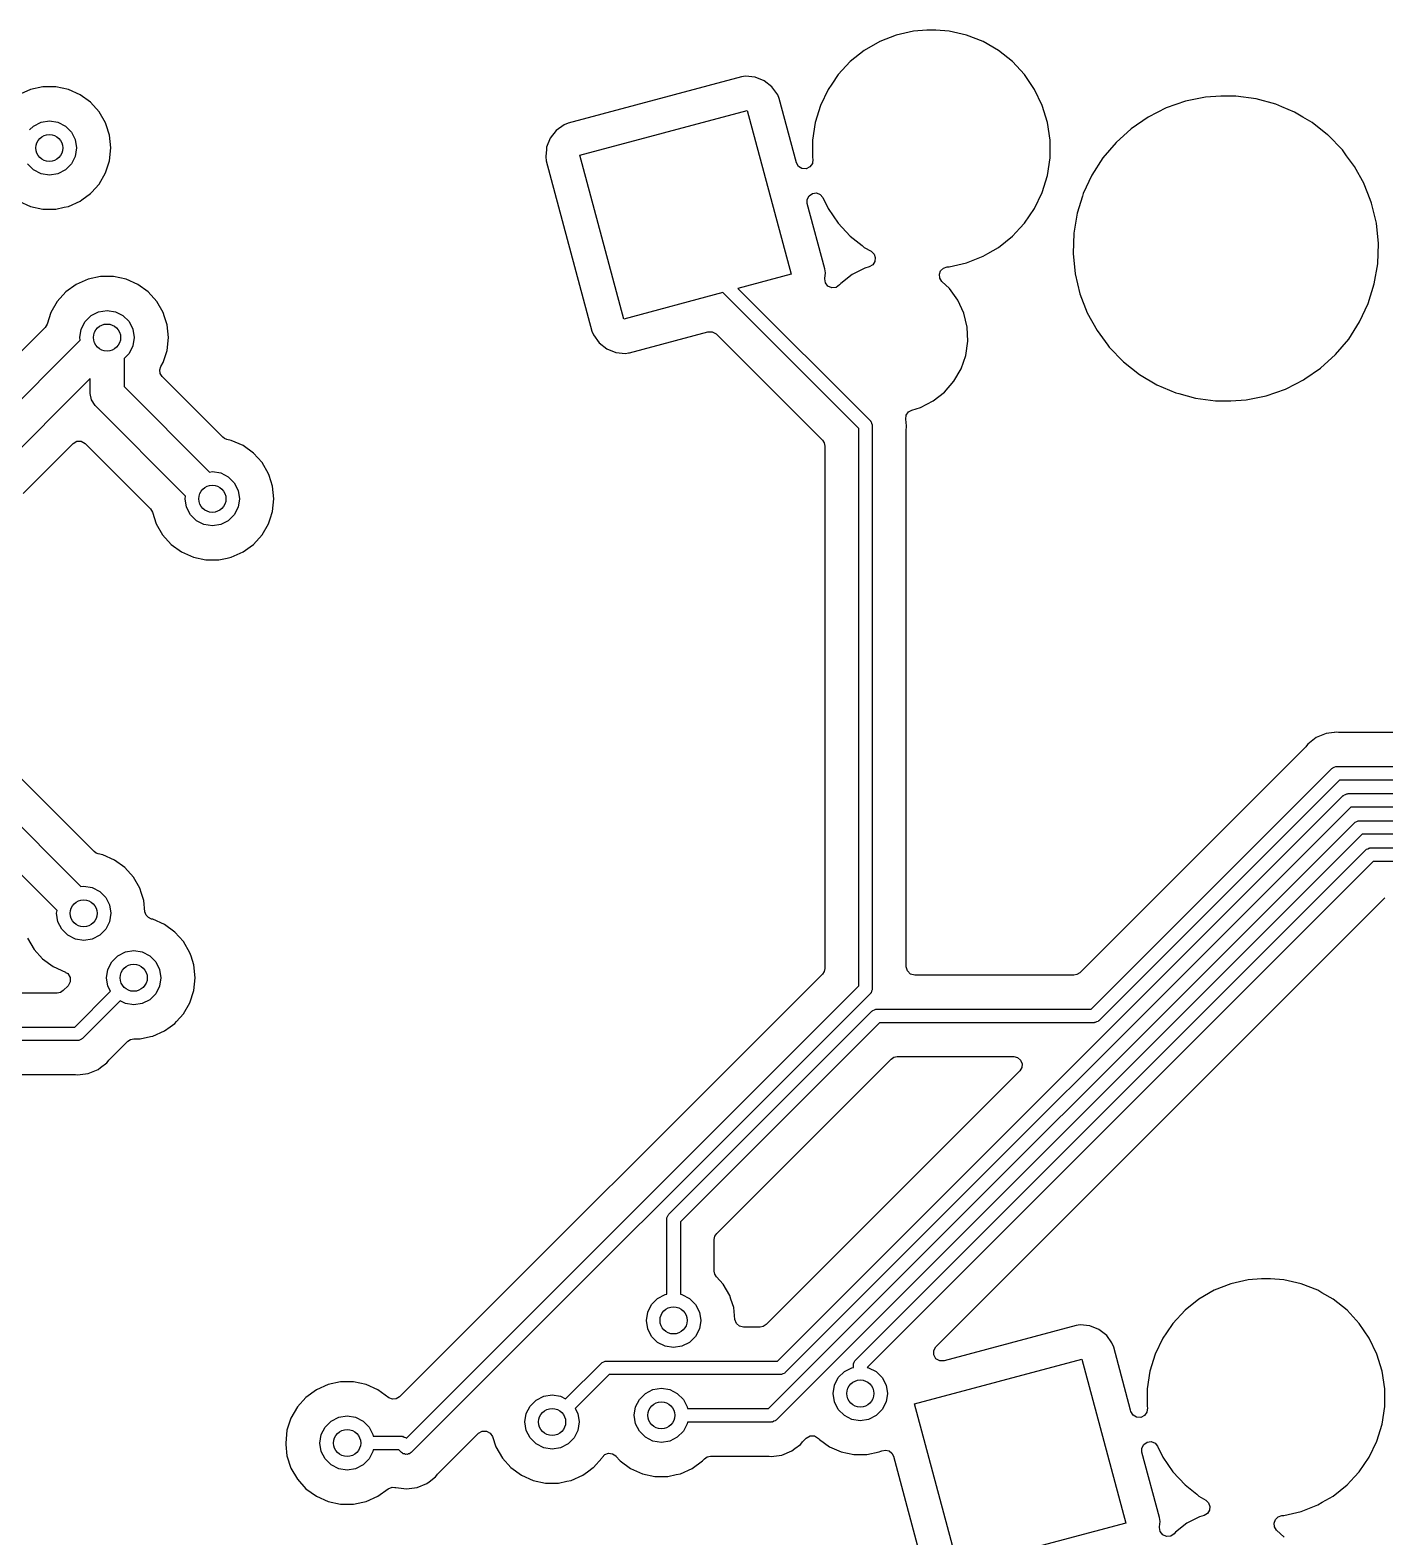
# Model space of a CAD drawing. Extents: x 41 to 271, y -133 to -23.
# Drawn here: x 156.02 to 175.98, y -72.28 to -50.08 of the extents above; entities that cross this region are included whole.
import ezdxf

# ---------------------------------------------------------------- set-up
doc = ezdxf.new("R2010")
doc.units = 0
doc.layers.add('BLACK', color=7, linetype='CONTINUOUS')

msp = doc.modelspace()

# ---------------------------------------------------------------- linework, layer by layer
at = {"layer": 'BLACK', "linetype": 'CONTINUOUS'}
for p, q in [((168.781, -50.1525), (168.537, -50.2483)), ((169.037, -50.0941), (168.781, -50.1525)), ((169.233, -50.0794), (169.037, -50.0941)), ((169.364, -50.0794), (169.233, -50.0794)), ((169.233, -50.0794), (169.233, -50.0794)), ((169.56, -50.0941), (169.364, -50.0794)), ((169.364, -50.0794), (169.364, -50.0794)), ((169.816, -50.1525), (169.56, -50.0941)), ((170.06, -50.2483), (169.816, -50.1525)), ((168.309, -50.3795), (168.104, -50.5431)), ((168.537, -50.2483), (168.309, -50.3795)), ((170.287, -50.3795), (170.06, -50.2483)), ((170.492, -50.5431), (170.287, -50.3795)), ((170.287, -50.3795), (170.287, -50.3795)), ((168.104, -50.5431), (167.926, -50.7354)), ((170.671, -50.7354), (170.492, -50.5431)), ((170.492, -50.5431), (170.492, -50.5431)), ((170.492, -50.5431), (170.492, -50.5431)), ((166.501, -50.7672), (163.945, -51.452)), ((166.56, -50.758), (166.501, -50.7672)), ((166.703, -50.7717), (166.56, -50.758)), ((166.837, -50.8252), (166.703, -50.7717)), ((166.95, -50.9141), (166.837, -50.8252)), ((167.926, -50.7354), (167.832, -50.8737)), ((170.818, -50.9522), (170.671, -50.7354)), ((170.671, -50.7354), (170.671, -50.7354)), ((170.671, -50.7354), (170.671, -50.7354)), ((156.024, -50.9549), (155.839, -51.0371)), ((156.209, -50.9155), (156.024, -50.9549)), ((156.398, -50.9155), (156.209, -50.9155)), ((156.209, -50.9155), (156.209, -50.9155)), ((156.583, -50.9549), (156.398, -50.9155)), ((156.398, -50.9155), (156.398, -50.9155)), ((156.756, -51.0318), (156.583, -50.9549)), ((156.909, -51.1431), (156.756, -51.0318)), ((167.022, -51.015), (166.95, -50.9141)), ((167.034, -51.0314), (167.022, -51.015)), ((167.055, -51.0873), (167.034, -51.0314)), ((167.778, -50.9522), (167.664, -51.1886)), ((167.832, -50.8737), (167.778, -50.9522)), ((167.778, -50.9522), (167.778, -50.9522)), ((170.932, -51.1886), (170.818, -50.9522)), ((173.561, -51.0528), (173.336, -51.0679)), ((173.786, -51.0528), (173.561, -51.0528)), ((173.561, -51.0528), (173.561, -51.0528)), ((174.084, -51.0929), (173.786, -51.0528)), ((157.036, -51.2838), (156.909, -51.1431)), ((157.131, -51.4477), (157.036, -51.2838)), ((164.121, -51.9231), (166.584, -51.2631)), ((166.584, -51.2631), (167.231, -53.6779)), ((167.309, -52.0335), (167.055, -51.0873)), ((167.664, -51.1886), (167.587, -51.4393)), ((171.01, -51.4393), (170.932, -51.1886)), ((172.758, -51.2263), (172.49, -51.3618)), ((173.042, -51.1277), (172.758, -51.2263)), ((173.336, -51.0679), (173.042, -51.1277)), ((174.374, -51.1723), (174.084, -51.0929)), ((174.084, -51.0929), (174.084, -51.0929)), ((174.084, -51.0929), (174.084, -51.0929)), ((174.464, -51.2107), (174.374, -51.1723)), ((174.65, -51.2896), (174.464, -51.2107)), ((174.772, -51.3619), (174.65, -51.2896)), ((156.012, -51.5492), (156.068, -51.4924)), ((156.068, -51.4924), (156.18, -51.4356)), ((156.18, -51.4356), (156.303, -51.416)), ((156.303, -51.416), (156.427, -51.4356)), ((156.427, -51.4356), (156.539, -51.4924)), ((156.539, -51.4924), (156.627, -51.5809)), ((157.139, -51.474), (157.131, -51.4477)), ((157.189, -51.6277), (157.139, -51.474)), ((163.889, -51.4736), (163.772, -51.5571)), ((163.945, -51.452), (163.889, -51.4736)), ((167.587, -51.4393), (167.548, -51.6987)), ((171.049, -51.6987), (171.01, -51.4393)), ((172.49, -51.3618), (172.242, -51.5319)), ((174.909, -51.4427), (174.772, -51.3619)), ((175.134, -51.6206), (174.909, -51.4427)), ((156.627, -51.5809), (156.684, -51.6924)), ((156.684, -51.6924), (156.703, -51.816)), ((157.209, -51.816), (157.189, -51.6277)), ((163.683, -51.6702), (163.63, -51.8038)), ((163.772, -51.5571), (163.683, -51.6702)), ((167.548, -51.6987), (167.548, -51.9611)), ((171.049, -51.9611), (171.049, -51.6987)), ((172.019, -51.7335), (171.825, -51.9629)), ((172.242, -51.5319), (172.019, -51.7335)), ((175.145, -51.629), (175.134, -51.6206)), ((175.354, -51.845), (175.145, -51.629)), ((156.684, -51.9396), (156.627, -52.0511)), ((156.703, -51.816), (156.684, -51.9396)), ((157.189, -52.0043), (157.209, -51.816)), ((163.626, -51.8375), (163.616, -51.9419)), ((163.616, -51.9419), (163.616, -51.9471)), ((163.616, -51.9471), (163.625, -52.0063)), ((163.63, -51.8038), (163.626, -51.8375)), ((164.768, -54.3379), (164.121, -51.9231)), ((175.416, -51.9298), (175.354, -51.845)), ((175.532, -52.0869), (175.416, -51.9298)), ((156.068, -52.1396), (155.98, -52.0511)), ((156.18, -52.1964), (156.068, -52.1396)), ((156.539, -52.1396), (156.427, -52.1964)), ((156.627, -52.0511), (156.539, -52.1396)), ((157.131, -52.1843), (157.189, -52.0043)), ((163.625, -52.0063), (164.297, -54.5137)), ((167.339, -52.0874), (167.309, -52.0335)), ((167.392, -52.1199), (167.339, -52.0874)), ((167.454, -52.1228), (167.392, -52.1199)), ((167.509, -52.0954), (167.454, -52.1228)), ((167.545, -52.0446), (167.509, -52.0954)), ((167.551, -51.9829), (167.545, -52.0446)), ((167.548, -51.9611), (167.551, -51.9829)), ((171.01, -52.2205), (171.049, -51.9611)), ((171.825, -51.9629), (171.663, -52.2162)), ((175.673, -52.3443), (175.532, -52.0869)), ((156.303, -52.216), (156.18, -52.1964)), ((156.427, -52.1964), (156.303, -52.216)), ((156.925, -52.4721), (157.036, -52.3482)), ((157.036, -52.3482), (157.131, -52.1843)), ((170.932, -52.4712), (171.01, -52.2205)), ((171.663, -52.2162), (171.537, -52.4885)), ((175.676, -52.3504), (175.673, -52.3443)), ((175.762, -52.5728), (175.676, -52.3504)), ((155.851, -52.6002), (156.024, -52.6771)), ((156.583, -52.6771), (156.756, -52.6002)), ((156.756, -52.6002), (156.783, -52.5808)), ((156.783, -52.5808), (156.909, -52.4889)), ((156.909, -52.4889), (156.925, -52.4721)), ((167.468, -52.5728), (167.496, -52.5191)), ((167.469, -52.6332), (167.468, -52.5728)), ((167.496, -52.5191), (167.546, -52.4849)), ((167.546, -52.4849), (167.606, -52.4783)), ((167.606, -52.4783), (167.662, -52.5009)), ((167.662, -52.5009), (167.701, -52.5473)), ((167.701, -52.5473), (167.778, -52.7076)), ((170.818, -52.7076), (170.932, -52.4712)), ((171.525, -52.5256), (171.448, -52.7758)), ((171.537, -52.4888), (171.525, -52.5256)), ((171.537, -52.4885), (171.537, -52.4888)), ((175.784, -52.6308), (175.762, -52.5728)), ((156.024, -52.6771), (156.209, -52.7165)), ((156.209, -52.7165), (156.209, -52.7165)), ((156.209, -52.7165), (156.398, -52.7165)), ((156.398, -52.7165), (156.522, -52.6903)), ((156.398, -52.7165), (156.398, -52.7165)), ((156.522, -52.6903), (156.583, -52.6771)), ((167.727, -53.5946), (167.469, -52.6332)), ((167.778, -52.7076), (167.926, -52.9244)), ((170.671, -52.9244), (170.818, -52.7076)), ((171.448, -52.7758), (171.398, -53.0721)), ((175.854, -52.9231), (175.784, -52.6308)), ((167.926, -52.9244), (168.104, -53.1167)), ((170.492, -53.1167), (170.603, -52.9975)), ((170.603, -52.9975), (170.671, -52.9244)), ((170.671, -52.9244), (170.671, -52.9244)), ((170.671, -52.9244), (170.671, -52.9244)), ((175.884, -53.2221), (175.854, -52.9231)), ((168.104, -53.1167), (168.104, -53.1167)), ((168.104, -53.1167), (168.278, -53.2549)), ((168.278, -53.2549), (168.309, -53.2803)), ((168.309, -53.2803), (168.411, -53.339)), ((170.128, -53.3724), (170.287, -53.2803)), ((170.287, -53.2803), (170.492, -53.1167)), ((171.398, -53.0721), (171.388, -53.3724)), ((175.874, -53.5224), (175.884, -53.2221)), ((168.411, -53.339), (168.453, -53.3784)), ((168.466, -53.4892), (168.434, -53.537)), ((168.453, -53.3784), (168.472, -53.4323)), ((168.472, -53.4323), (168.466, -53.4892)), ((169.56, -53.5657), (169.816, -53.5073)), ((169.816, -53.5073), (170.06, -53.4115)), ((170.06, -53.4115), (170.128, -53.3724)), ((171.388, -53.3724), (171.418, -53.6714)), ((157.058, -53.7095), (156.873, -53.7489)), ((157.248, -53.7095), (157.058, -53.7095)), ((157.058, -53.7095), (157.058, -53.7095)), ((157.433, -53.7489), (157.248, -53.7095)), ((157.248, -53.7095), (157.248, -53.7095)), ((167.231, -53.6779), (166.448, -53.8878)), ((167.736, -53.6538), (167.727, -53.5946)), ((167.728, -53.7409), (167.736, -53.6538)), ((168.131, -53.6813), (167.965, -53.8113)), ((168.318, -53.5849), (168.131, -53.6813)), ((168.384, -53.5654), (168.318, -53.5849)), ((168.434, -53.537), (168.384, -53.5654)), ((169.416, -53.6776), (169.435, -53.6243)), ((169.423, -53.7339), (169.416, -53.6776)), ((169.435, -53.6243), (169.476, -53.585)), ((169.476, -53.585), (169.53, -53.5679)), ((169.53, -53.5679), (169.545, -53.5668)), ((169.545, -53.5668), (169.56, -53.5657)), ((171.418, -53.6714), (171.487, -53.9637)), ((175.824, -53.8187), (175.874, -53.5224)), ((156.547, -53.9371), (156.42, -54.0778)), ((156.7, -53.8258), (156.547, -53.9371)), ((156.873, -53.7489), (156.7, -53.8258)), ((157.606, -53.8258), (157.433, -53.7489)), ((157.759, -53.9371), (157.606, -53.8258)), ((157.886, -54.0778), (157.759, -53.9371)), ((166.225, -53.9476), (164.768, -54.3379)), ((168.228, -55.9512), (166.225, -53.9476)), ((166.448, -53.8878), (168.399, -55.8391)), ((167.728, -53.742), (167.728, -53.7409)), ((167.737, -53.8031), (167.728, -53.742)), ((167.775, -53.852), (167.737, -53.8031)), ((167.832, -53.8763), (167.775, -53.852)), ((167.894, -53.8701), (167.832, -53.8763)), ((167.945, -53.835), (167.894, -53.8701)), ((167.965, -53.8113), (167.945, -53.835)), ((169.454, -53.7813), (169.423, -53.7339)), ((169.565, -53.8875), (169.454, -53.7813)), ((169.588, -53.9202), (169.565, -53.8875)), ((169.687, -54.0588), (169.588, -53.9202)), ((175.735, -54.1057), (175.824, -53.8187)), ((156.42, -54.0778), (156.326, -54.2417)), ((157.98, -54.2417), (157.886, -54.0778)), ((169.775, -54.2502), (169.687, -54.0588)), ((169.687, -54.0588), (169.687, -54.0588)), ((169.687, -54.0588), (169.687, -54.0588)), ((171.487, -53.9637), (171.595, -54.2441)), ((175.608, -54.3783), (175.735, -54.1057)), ((156.326, -54.2417), (156.27, -54.412)), ((156.773, -54.4864), (156.829, -54.3749)), ((156.829, -54.3749), (156.918, -54.2864)), ((156.918, -54.2864), (157.029, -54.2296)), ((157.029, -54.2296), (157.153, -54.21)), ((157.153, -54.21), (157.277, -54.2296)), ((157.277, -54.2296), (157.388, -54.2864)), ((157.388, -54.2864), (157.477, -54.3749)), ((157.477, -54.3749), (157.533, -54.4864)), ((158, -54.304), (157.98, -54.2417)), ((158.039, -54.4217), (158, -54.304)), ((169.824, -54.4546), (169.775, -54.2502)), ((171.595, -54.2441), (171.74, -54.5076)), ((175.447, -54.6316), (175.608, -54.3783)), ((156.24, -54.4614), (155.1, -55.6012)), ((156.27, -54.412), (156.24, -54.4614)), ((156.753, -54.61), (156.773, -54.4864)), ((156.759, -54.6501), (156.753, -54.61)), ((157.533, -54.4864), (157.553, -54.61)), ((157.553, -54.61), (157.533, -54.7336)), ((158.058, -54.61), (158.039, -54.4217)), ((158.039, -54.7983), (158.058, -54.61)), ((164.297, -54.5137), (164.319, -54.5696)), ((164.319, -54.5696), (164.402, -54.6868)), ((164.851, -54.8337), (166.006, -54.5243)), ((166.006, -54.5243), (166.07, -54.5243)), ((166.07, -54.5243), (166.126, -54.5564)), ((166.126, -54.5564), (167.692, -56.1222)), ((169.834, -54.6647), (169.824, -54.4546)), ((171.74, -54.5076), (171.898, -54.7219)), ((155.271, -56.138), (156.759, -54.6501)), ((157.533, -54.7336), (157.477, -54.8451)), ((157.98, -54.9783), (158.039, -54.7983)), ((164.402, -54.6868), (164.515, -54.7758)), ((164.515, -54.7758), (164.649, -54.8293)), ((164.649, -54.8293), (164.649, -54.8293)), ((164.649, -54.8293), (164.792, -54.8429)), ((164.792, -54.8429), (164.838, -54.8358)), ((164.838, -54.8358), (164.851, -54.8337)), ((169.804, -54.8729), (169.834, -54.6647)), ((171.898, -54.7219), (171.918, -54.7495)), ((171.918, -54.7495), (172.127, -54.9655)), ((175.253, -54.861), (175.447, -54.6316)), ((157.477, -54.8451), (157.403, -54.9187)), ((157.403, -54.9187), (157.403, -55.3301)), ((157.931, -55.0873), (157.947, -55.0361)), ((157.947, -55.0361), (157.98, -54.9783)), ((164.792, -54.8429), (164.792, -54.8429)), ((164.792, -54.8429), (164.792, -54.8429)), ((169.735, -55.0717), (169.804, -54.8729)), ((172.127, -54.9655), (172.363, -55.1518)), ((174.802, -55.2188), (175.03, -55.0626)), ((175.03, -55.0626), (175.253, -54.861)), ((156.903, -55.2136), (155.552, -56.5648)), ((156.903, -55.4336), (156.903, -55.2136)), ((157.938, -55.1405), (157.931, -55.0873)), ((157.967, -55.1858), (157.938, -55.1405)), ((158.857, -56.0767), (157.967, -55.1858)), ((169.492, -55.4128), (169.63, -55.2538)), ((169.63, -55.2538), (169.735, -55.0717)), ((172.363, -55.1518), (172.621, -55.3049)), ((174.67, -55.2894), (174.782, -55.2327)), ((174.782, -55.2327), (174.802, -55.2188)), ((156.922, -55.5293), (156.903, -55.4336)), ((157.403, -55.3301), (158.665, -56.5917)), ((169.327, -55.5428), (169.492, -55.4128)), ((172.621, -55.3049), (172.898, -55.4222)), ((172.898, -55.4222), (172.898, -55.4222)), ((172.898, -55.4222), (172.898, -55.4222)), ((172.898, -55.4222), (172.943, -55.4345)), ((172.943, -55.4345), (173.188, -55.5016)), ((173.188, -55.5016), (173.486, -55.5416)), ((174.009, -55.5116), (174.23, -55.4667)), ((174.23, -55.4667), (174.514, -55.3682)), ((174.514, -55.3682), (174.67, -55.2894)), ((156.976, -55.6104), (156.922, -55.5293)), ((158.311, -56.9452), (156.976, -55.6104)), ((168.927, -55.7551), (168.959, -55.7065)), ((168.959, -55.7065), (169.009, -55.6776)), ((169.009, -55.6776), (169.14, -55.6392)), ((169.14, -55.6392), (169.327, -55.5428)), ((173.486, -55.5416), (173.711, -55.5416)), ((173.711, -55.5416), (173.936, -55.5266)), ((173.711, -55.5416), (173.711, -55.5416)), ((173.936, -55.5266), (174.009, -55.5116)), ((168.228, -64.1641), (168.228, -55.9512)), ((168.399, -55.8391), (168.403, -55.8463)), ((168.403, -55.8463), (168.409, -55.851)), ((168.409, -55.851), (168.417, -55.8733)), ((168.417, -55.8733), (168.427, -55.8942)), ((168.427, -55.8942), (168.426, -55.9021)), ((168.426, -55.9021), (168.428, -55.9098)), ((168.428, -55.9098), (168.428, -64.2055)), ((168.921, -55.8128), (168.927, -55.7551)), ((168.934, -55.9098), (168.921, -55.8128)), ((168.929, -55.9573), (168.93, -55.9411)), ((168.93, -55.9411), (168.934, -55.9098)), ((155.915, -56.9097), (156.654, -56.1709)), ((156.654, -56.1709), (156.709, -56.1388)), ((156.709, -56.1388), (156.773, -56.1388)), ((156.773, -56.1388), (156.829, -56.1709)), ((156.829, -56.1709), (157.792, -57.1339)), ((158.886, -56.098), (158.857, -56.0767)), ((158.919, -56.1103), (158.886, -56.098)), ((158.984, -56.1242), (158.919, -56.1103)), ((159.157, -56.2012), (158.984, -56.1242)), ((167.692, -56.1222), (167.718, -56.1625)), ((167.718, -56.1625), (167.728, -56.2099)), ((168.929, -63.881), (168.929, -55.9573)), ((159.311, -56.3124), (159.157, -56.2012)), ((159.437, -56.4531), (159.311, -56.3124)), ((167.728, -56.2099), (167.728, -63.9054)), ((158.665, -56.5917), (158.705, -56.5853)), ((158.705, -56.5853), (158.828, -56.6049)), ((158.828, -56.6049), (158.94, -56.6617)), ((159.532, -56.617), (159.437, -56.4531)), ((159.541, -56.6441), (159.532, -56.617)), ((158.94, -56.6617), (159.028, -56.7502)), ((159.028, -56.7502), (159.085, -56.8617)), ((159.59, -56.7971), (159.541, -56.6441)), ((159.61, -56.9853), (159.59, -56.7971)), ((158.305, -56.9853), (158.311, -56.9452)), ((158.324, -57.1089), (158.305, -56.9853)), ((159.085, -56.8617), (159.105, -56.9853)), ((159.105, -56.9853), (159.085, -57.1089)), ((159.59, -57.1736), (159.61, -56.9853)), ((157.792, -57.1339), (157.822, -57.1833)), ((157.822, -57.1833), (157.878, -57.3536)), ((158.381, -57.2204), (158.324, -57.1089)), ((158.47, -57.3089), (158.381, -57.2204)), ((159.028, -57.2204), (158.94, -57.3089)), ((159.085, -57.1089), (159.028, -57.2204)), ((159.532, -57.3536), (159.555, -57.2817)), ((159.555, -57.2817), (159.59, -57.1736)), ((157.878, -57.3536), (157.972, -57.5175)), ((158.581, -57.3657), (158.47, -57.3089)), ((158.705, -57.3853), (158.581, -57.3657)), ((158.828, -57.3657), (158.705, -57.3853)), ((158.94, -57.3089), (158.828, -57.3657)), ((159.437, -57.5175), (159.532, -57.3536)), ((157.972, -57.5175), (158.099, -57.6582)), ((158.099, -57.6582), (158.252, -57.7695)), ((159.157, -57.7695), (159.263, -57.6925)), ((159.263, -57.6925), (159.311, -57.6582)), ((159.311, -57.6582), (159.437, -57.5175)), ((158.252, -57.7695), (158.425, -57.8465)), ((158.425, -57.8465), (158.61, -57.8858)), ((158.61, -57.8858), (158.61, -57.8858)), ((158.61, -57.8858), (158.799, -57.8858)), ((158.799, -57.8858), (158.923, -57.8596)), ((158.799, -57.8858), (158.799, -57.8858)), ((158.923, -57.8596), (158.984, -57.8465)), ((158.984, -57.8465), (159.157, -57.7695)), ((174.843, -60.6017), (174.823, -60.6268)), ((174.968, -60.5055), (174.843, -60.6017)), ((175.114, -60.445), (174.968, -60.5055)), ((175.232, -60.4295), (175.114, -60.445)), ((175.236, -60.429), (175.232, -60.4295)), ((175.271, -60.4243), (175.236, -60.429)), ((175.298, -60.4279), (175.271, -60.4243)), ((175.302, -60.4284), (175.298, -60.4279)), ((175.318, -60.4295), (175.302, -60.4284)), ((183.099, -60.4295), (175.318, -60.4295)), ((154.861, -60.7921), (156.769, -62.7006)), ((156.962, -62.1856), (155.436, -60.6598)), ((174.813, -60.639), (171.483, -63.9687)), ((174.823, -60.6268), (174.813, -60.639)), ((156.416, -63.0541), (154.368, -61.0059)), ((171.654, -64.5055), (175.2, -60.9593)), ((175.2, -60.9593), (175.207, -60.9556)), ((175.207, -60.9556), (175.212, -60.9491)), ((175.212, -60.9491), (175.234, -60.9419)), ((175.234, -60.9419), (175.255, -60.9312)), ((175.255, -60.9312), (175.263, -60.9325)), ((175.263, -60.9325), (175.271, -60.93)), ((175.271, -60.93), (183.358, -60.93)), ((175.312, -61.13), (171.766, -64.6762)), ((183.399, -61.13), (175.312, -61.13)), ((167.033, -69.6923), (175.366, -61.3593)), ((175.366, -61.3593), (175.373, -61.3556)), ((175.373, -61.3556), (175.378, -61.3491)), ((175.378, -61.3491), (175.4, -61.3419)), ((175.4, -61.3419), (175.421, -61.3312)), ((175.421, -61.3312), (175.429, -61.3325)), ((175.429, -61.3325), (175.437, -61.33)), ((175.437, -61.33), (183.523, -61.33)), ((175.478, -61.53), (167.145, -69.863)), ((183.565, -61.53), (175.478, -61.53)), ((166.899, -70.3918), (175.532, -61.7593)), ((175.644, -61.93), (167.011, -70.5625)), ((175.532, -61.7593), (175.539, -61.7556)), ((175.539, -61.7556), (175.544, -61.7491)), ((175.544, -61.7491), (175.566, -61.7419)), ((175.566, -61.7419), (175.587, -61.7312)), ((175.587, -61.7312), (175.595, -61.7325)), ((175.595, -61.7325), (175.602, -61.73)), ((175.602, -61.73), (183.689, -61.73)), ((183.73, -61.93), (175.644, -61.93)), ((168.18, -69.6765), (175.697, -62.1593)), ((175.697, -62.1593), (175.704, -62.1556)), ((175.704, -62.1556), (175.709, -62.1491)), ((175.709, -62.1491), (175.731, -62.1419)), ((175.731, -62.1419), (175.752, -62.1312)), ((175.752, -62.1312), (175.76, -62.1325)), ((175.76, -62.1325), (175.768, -62.13)), ((175.768, -62.13), (183.855, -62.13)), ((156.991, -62.2069), (156.962, -62.1856)), ((157.024, -62.2192), (156.991, -62.2069)), ((157.089, -62.2331), (157.024, -62.2192)), ((157.262, -62.3101), (157.089, -62.2331)), ((157.415, -62.4213), (157.262, -62.3101)), ((175.809, -62.33), (168.353, -69.7869)), ((183.896, -62.33), (175.809, -62.33)), ((157.542, -62.562), (157.415, -62.4213)), ((157.637, -62.7259), (157.542, -62.562)), ((156.769, -62.7006), (156.809, -62.6942)), ((156.809, -62.6942), (156.933, -62.7138)), ((156.933, -62.7138), (157.045, -62.7706)), ((157.045, -62.7706), (157.133, -62.8591)), ((157.661, -62.7998), (157.637, -62.7259)), ((157.695, -62.906), (157.661, -62.7998)), ((156.409, -63.0942), (156.416, -63.0541)), ((157.133, -62.8591), (157.19, -62.9706)), ((157.19, -62.9706), (157.209, -63.0942)), ((157.712, -63.0706), (157.695, -62.906)), ((169.365, -69.4822), (175.98, -62.8668)), ((156.429, -63.2178), (156.409, -63.0942)), ((156.486, -63.3293), (156.429, -63.2178)), ((157.19, -63.2178), (157.133, -63.3293)), ((157.209, -63.0942), (157.19, -63.2178)), ((157.728, -63.1196), (157.712, -63.0706)), ((157.763, -63.1579), (157.728, -63.1196)), ((157.81, -63.1789), (157.763, -63.1579)), ((157.826, -63.1824), (157.81, -63.1789)), ((157.999, -63.2594), (157.826, -63.1824)), ((158.152, -63.3706), (157.999, -63.2594)), ((155.982, -63.4625), (156.077, -63.6264)), ((156.574, -63.4178), (156.486, -63.3293)), ((156.686, -63.4747), (156.574, -63.4178)), ((156.809, -63.4942), (156.686, -63.4747)), ((156.933, -63.4747), (156.809, -63.4942)), ((157.045, -63.4178), (156.933, -63.4747)), ((157.133, -63.3293), (157.045, -63.4178)), ((158.279, -63.5113), (158.152, -63.3706)), ((156.077, -63.6264), (156.204, -63.7671)), ((157.223, -63.8084), (157.311, -63.7199)), ((157.311, -63.7199), (157.423, -63.6631)), ((157.423, -63.6631), (157.546, -63.6435)), ((157.546, -63.6435), (157.67, -63.6631)), ((157.67, -63.6631), (157.782, -63.7199)), ((157.782, -63.7199), (157.87, -63.8084)), ((158.374, -63.6752), (158.279, -63.5113)), ((158.39, -63.7263), (158.374, -63.6752)), ((156.204, -63.7671), (156.357, -63.8784)), ((156.357, -63.8784), (156.542, -63.9607)), ((157.146, -64.0435), (157.166, -63.9199)), ((157.166, -63.9199), (157.223, -63.8084)), ((157.87, -63.8084), (157.927, -63.9199)), ((157.927, -63.9199), (157.946, -64.0435)), ((158.432, -63.8553), (158.39, -63.7263)), ((158.452, -64.0435), (158.432, -63.8553)), ((167.728, -63.9054), (167.718, -63.9528)), ((168.945, -63.943), (168.929, -63.881)), ((168.991, -63.9884), (168.945, -63.943)), ((156.579, -64.1617), (156.508, -64.2327)), ((156.542, -63.9607), (156.54, -63.9645)), ((156.54, -63.9645), (156.575, -63.9829)), ((156.575, -63.9829), (156.61, -64.0387)), ((156.612, -64.1045), (156.579, -64.1617)), ((156.61, -64.0387), (156.612, -64.1045)), ((157.166, -64.1671), (157.146, -64.0435)), ((157.205, -64.2436), (157.166, -64.1671)), ((157.927, -64.1671), (157.87, -64.2786)), ((157.946, -64.0435), (157.927, -64.1671)), ((158.432, -64.2318), (158.452, -64.0435)), ((167.692, -63.9931), (161.464, -70.2202)), ((161.564, -70.8288), (168.228, -64.1641)), ((167.718, -63.9528), (167.692, -63.9931)), ((169.053, -64.005), (168.991, -63.9884)), ((171.395, -64.005), (169.053, -64.005)), ((171.443, -63.9955), (171.395, -64.005)), ((171.483, -63.9687), (171.443, -63.9955)), ((156.42, -64.269), (151.666, -64.269)), ((156.468, -64.2596), (156.42, -64.269)), ((156.508, -64.2327), (156.468, -64.2596)), ((156.679, -64.7695), (157.205, -64.2436)), ((157.346, -64.385), (156.791, -64.9402)), ((157.423, -64.424), (157.346, -64.385)), ((157.782, -64.3671), (157.67, -64.424)), ((157.87, -64.2786), (157.782, -64.3671)), ((158.374, -64.4118), (158.432, -64.2318)), ((168.399, -64.2762), (161.635, -71.0407)), ((168.403, -64.269), (168.399, -64.2762)), ((168.409, -64.2643), (168.403, -64.269)), ((168.417, -64.242), (168.409, -64.2643)), ((168.427, -64.2211), (168.417, -64.242)), ((168.428, -64.2055), (168.426, -64.2131)), ((168.426, -64.2131), (168.427, -64.2211)), ((157.546, -64.4435), (157.423, -64.424)), ((157.67, -64.424), (157.546, -64.4435)), ((158.176, -64.6903), (158.279, -64.5758)), ((158.279, -64.5758), (158.374, -64.4118)), ((165.429, -67.5288), (168.423, -64.5348)), ((168.423, -64.5348), (168.431, -64.5311)), ((168.431, -64.5311), (168.435, -64.5246)), ((168.435, -64.5246), (168.458, -64.5173)), ((168.458, -64.5173), (168.478, -64.5067)), ((168.478, -64.5067), (168.486, -64.508)), ((168.486, -64.508), (168.494, -64.5055)), ((168.494, -64.5055), (171.654, -64.5055)), ((150.704, -64.7695), (156.679, -64.7695)), ((157.826, -64.9047), (157.999, -64.8277)), ((157.999, -64.8277), (158.083, -64.7665)), ((158.083, -64.7665), (158.152, -64.7164)), ((158.152, -64.7164), (158.176, -64.6903)), ((168.535, -64.7055), (165.6, -67.641)), ((171.695, -64.7055), (168.535, -64.7055)), ((171.703, -64.703), (171.695, -64.7055)), ((171.711, -64.7042), (171.703, -64.703)), ((171.732, -64.6936), (171.711, -64.7042)), ((171.754, -64.6864), (171.732, -64.6936)), ((171.759, -64.6798), (171.754, -64.6864)), ((171.766, -64.6762), (171.759, -64.6798)), ((156.72, -64.9695), (150.704, -64.9695)), ((156.728, -64.967), (156.72, -64.9695)), ((156.736, -64.9683), (156.728, -64.967)), ((156.757, -64.9576), (156.736, -64.9683)), ((156.779, -64.9504), (156.757, -64.9576)), ((156.784, -64.9439), (156.779, -64.9504)), ((156.791, -64.9402), (156.784, -64.9439)), ((157.179, -65.2605), (157.459, -64.9804)), ((157.459, -64.9804), (157.499, -64.9535)), ((157.499, -64.9535), (157.547, -64.944)), ((157.547, -64.944), (157.641, -64.944)), ((157.641, -64.944), (157.793, -64.9118)), ((157.793, -64.9118), (157.826, -64.9047)), ((157.149, -65.2978), (157.168, -65.2727)), ((157.168, -65.2727), (157.179, -65.2605)), ((166.137, -67.812), (168.706, -65.2423)), ((168.706, -65.2423), (168.747, -65.2154)), ((168.747, -65.2154), (168.794, -65.206)), ((168.794, -65.206), (170.512, -65.206)), ((170.512, -65.206), (170.568, -65.2195)), ((170.568, -65.2195), (170.612, -65.2571)), ((170.612, -65.2571), (170.635, -65.3106)), ((151.046, -65.47), (156.673, -65.47)), ((156.673, -65.47), (156.689, -65.4711)), ((156.689, -65.4711), (156.72, -65.4752)), ((156.72, -65.4752), (156.877, -65.4545)), ((156.877, -65.4545), (157.023, -65.394)), ((157.023, -65.394), (157.059, -65.367)), ((157.059, -65.367), (157.149, -65.2978)), ((170.6, -65.4177), (166.862, -69.1555)), ((170.63, -65.3683), (170.6, -65.4177)), ((170.635, -65.3106), (170.63, -65.3683)), ((165.4, -67.5995), (165.402, -67.5919)), ((165.4, -68.7087), (165.4, -67.5995)), ((165.401, -67.5839), (165.412, -67.563)), ((165.402, -67.5919), (165.401, -67.5839)), ((165.412, -67.563), (165.419, -67.5408)), ((165.419, -67.5408), (165.426, -67.536)), ((165.426, -67.536), (165.429, -67.5288)), ((165.6, -67.641), (165.6, -68.7087)), ((166.1, -67.8996), (166.11, -67.8522)), ((166.1, -68.3664), (166.1, -67.8996)), ((166.11, -67.8522), (166.137, -67.812)), ((166.109, -68.4108), (166.1, -68.3664)), ((166.132, -68.4493), (166.109, -68.4108)), ((166.233, -68.5606), (166.132, -68.4493)), ((166.327, -68.7245), (166.233, -68.5606)), ((173.711, -68.5534), (173.467, -68.6492)), ((173.967, -68.495), (173.711, -68.5534)), ((174.163, -68.4803), (173.967, -68.495)), ((174.294, -68.4803), (174.163, -68.4803)), ((174.163, -68.4803), (174.163, -68.4803)), ((174.49, -68.495), (174.294, -68.4803)), ((174.294, -68.4803), (174.294, -68.4803)), ((174.746, -68.5534), (174.49, -68.495)), ((174.99, -68.6492), (174.746, -68.5534)), ((165.176, -68.8577), (165.265, -68.7692)), ((165.265, -68.7692), (165.376, -68.7124)), ((165.376, -68.7124), (165.4, -68.7087)), ((165.6, -68.7087), (165.624, -68.7124)), ((165.624, -68.7124), (165.735, -68.7692)), ((165.735, -68.7692), (165.824, -68.8577)), ((166.345, -68.7804), (166.327, -68.7245)), ((166.386, -68.9046), (166.345, -68.7804)), ((173.24, -68.7804), (173.035, -68.944)), ((173.467, -68.6492), (173.24, -68.7804)), ((175.051, -68.6844), (174.99, -68.6492)), ((174.99, -68.6492), (174.99, -68.6492)), ((174.99, -68.6492), (174.99, -68.6492)), ((175.218, -68.7804), (175.051, -68.6844)), ((175.423, -68.944), (175.218, -68.7804)), ((175.218, -68.7804), (175.218, -68.7804)), ((165.1, -69.0928), (165.12, -68.9692)), ((165.12, -68.9692), (165.176, -68.8577)), ((165.824, -68.8577), (165.88, -68.9692)), ((165.88, -68.9692), (165.9, -69.0928)), ((166.404, -69.0808), (166.386, -68.9046)), ((173.035, -68.944), (172.856, -69.1363)), ((175.601, -69.1363), (175.423, -68.944)), ((175.423, -68.944), (175.423, -68.944)), ((175.423, -68.944), (175.423, -68.944)), ((165.12, -69.2164), (165.1, -69.0928)), ((165.176, -69.3279), (165.12, -69.2164)), ((165.88, -69.2164), (165.824, -69.3279)), ((165.9, -69.0928), (165.88, -69.2164)), ((166.425, -69.1372), (166.404, -69.0808)), ((166.469, -69.1773), (166.425, -69.1372)), ((166.528, -69.1918), (166.469, -69.1773)), ((166.774, -69.1918), (166.528, -69.1918)), ((166.822, -69.1824), (166.774, -69.1918)), ((166.862, -69.1555), (166.822, -69.1824)), ((171.431, -69.1681), (169.485, -69.6897)), ((171.491, -69.1589), (171.431, -69.1681)), ((171.634, -69.1726), (171.491, -69.1589)), ((171.767, -69.2261), (171.634, -69.1726)), ((171.881, -69.315), (171.767, -69.2261)), ((172.762, -69.2745), (172.709, -69.3531)), ((172.856, -69.1363), (172.762, -69.2745)), ((175.749, -69.3531), (175.601, -69.1363)), ((175.601, -69.1363), (175.601, -69.1363)), ((175.601, -69.1363), (175.601, -69.1363)), ((165.265, -69.4164), (165.176, -69.3279)), ((165.376, -69.4732), (165.265, -69.4164)), ((165.5, -69.4928), (165.376, -69.4732)), ((165.624, -69.4732), (165.5, -69.4928)), ((165.735, -69.4164), (165.624, -69.4732)), ((165.824, -69.3279), (165.735, -69.4164)), ((169.333, -69.5378), (169.365, -69.4822)), ((171.956, -69.4216), (171.881, -69.315)), ((171.964, -69.4323), (171.956, -69.4216)), ((171.986, -69.4882), (171.964, -69.4323)), ((172.234, -70.4169), (171.986, -69.4882)), ((172.709, -69.3531), (172.595, -69.5895)), ((172.709, -69.3531), (172.709, -69.3531)), ((175.863, -69.5895), (175.749, -69.3531)), ((164.437, -69.7216), (164.444, -69.7179)), ((164.444, -69.7179), (164.449, -69.7114)), ((164.449, -69.7114), (164.471, -69.7042)), ((164.471, -69.7042), (164.492, -69.6935)), ((164.492, -69.6935), (164.5, -69.6948)), ((164.5, -69.6948), (164.508, -69.6923)), ((164.508, -69.6923), (164.65, -69.6923)), ((164.65, -69.6923), (167.033, -69.6923)), ((168.152, -69.7316), (168.163, -69.7107)), ((168.163, -69.7107), (168.17, -69.6884)), ((168.17, -69.6884), (168.176, -69.6837)), ((168.176, -69.6837), (168.18, -69.6765)), ((169.051, -70.3239), (171.515, -69.664)), ((169.333, -69.602), (169.333, -69.5378)), ((169.365, -69.6576), (169.333, -69.602)), ((169.421, -69.6897), (169.365, -69.6576)), ((169.485, -69.6897), (169.421, -69.6897)), ((171.515, -69.664), (172.162, -72.0788)), ((172.595, -69.5895), (172.517, -69.8402)), ((175.94, -69.8402), (175.863, -69.5895)), ((163.91, -70.2485), (164.437, -69.7216)), ((164.549, -69.8923), (164.051, -70.3899)), ((164.65, -69.8923), (164.549, -69.8923)), ((167.074, -69.8923), (164.65, -69.8923)), ((167.082, -69.8898), (167.074, -69.8923)), ((167.09, -69.8911), (167.082, -69.8898)), ((167.111, -69.8805), (167.09, -69.8911)), ((167.133, -69.8732), (167.111, -69.8805)), ((167.138, -69.8667), (167.133, -69.8732)), ((167.145, -69.863), (167.138, -69.8667)), ((167.87, -70.0472), (167.927, -69.9357)), ((167.927, -69.9357), (168.016, -69.8472)), ((168.016, -69.8472), (168.127, -69.7904)), ((168.127, -69.7904), (168.151, -69.7866)), ((168.151, -69.7472), (168.153, -69.7395)), ((168.151, -69.7866), (168.151, -69.7472)), ((168.153, -69.7395), (168.152, -69.7316)), ((168.353, -69.7869), (168.374, -69.7904)), ((168.374, -69.7904), (168.486, -69.8472)), ((168.486, -69.8472), (168.574, -69.9357)), ((168.574, -69.9357), (168.631, -70.0472)), ((172.517, -69.8402), (172.478, -70.0996)), ((175.979, -70.0996), (175.94, -69.8402)), ((160.237, -70.1158), (160.084, -70.2271)), ((160.41, -70.0389), (160.237, -70.1158)), ((160.595, -69.9995), (160.41, -70.0389)), ((160.785, -69.9995), (160.595, -69.9995)), ((160.595, -69.9995), (160.595, -69.9995)), ((160.97, -70.0389), (160.785, -69.9995)), ((160.785, -69.9995), (160.785, -69.9995)), ((161.143, -70.1158), (160.97, -70.0389)), ((161.304, -70.2329), (161.143, -70.1158)), ((165.085, -70.1682), (165.196, -70.1114)), ((165.196, -70.1114), (165.32, -70.0918)), ((165.32, -70.0918), (165.444, -70.1114)), ((165.444, -70.1114), (165.555, -70.1682)), ((167.851, -70.1708), (167.87, -70.0472)), ((168.631, -70.0472), (168.651, -70.1708)), ((172.478, -70.0996), (172.478, -70.362)), ((175.979, -70.362), (175.979, -70.0996)), ((159.957, -70.3678), (159.863, -70.5317)), ((160.084, -70.2271), (159.957, -70.3678)), ((161.357, -70.255), (161.304, -70.2329)), ((161.415, -70.2505), (161.357, -70.255)), ((161.464, -70.2202), (161.415, -70.2505)), ((163.33, -70.4664), (163.386, -70.3549)), ((163.386, -70.3549), (163.475, -70.2664)), ((163.475, -70.2664), (163.586, -70.2096)), ((163.586, -70.2096), (163.71, -70.19)), ((163.71, -70.19), (163.834, -70.2096)), ((163.834, -70.2096), (163.91, -70.2485)), ((164.92, -70.4918), (164.94, -70.3682)), ((164.94, -70.3682), (164.996, -70.2567)), ((164.996, -70.2567), (165.085, -70.1682)), ((165.555, -70.1682), (165.644, -70.2567)), ((165.644, -70.2567), (165.7, -70.3682)), ((165.7, -70.3682), (165.704, -70.3918)), ((167.87, -70.2944), (167.851, -70.1708)), ((167.927, -70.4059), (167.87, -70.2944)), ((168.631, -70.2944), (168.574, -70.4059)), ((168.651, -70.1708), (168.631, -70.2944)), ((169.699, -72.7388), (169.051, -70.3239)), ((172.482, -70.3838), (172.475, -70.4454)), ((172.478, -70.362), (172.482, -70.3838)), ((175.94, -70.6214), (175.979, -70.362)), ((159.863, -70.5317), (159.804, -70.7117)), ((160.366, -70.6649), (160.455, -70.5764)), ((160.455, -70.5764), (160.566, -70.5196)), ((160.566, -70.5196), (160.69, -70.5)), ((160.69, -70.5), (160.814, -70.5196)), ((160.814, -70.5196), (160.925, -70.5764)), ((160.925, -70.5764), (161.014, -70.6649)), ((163.31, -70.59), (163.33, -70.4664)), ((163.33, -70.7136), (163.31, -70.59)), ((164.051, -70.3899), (164.09, -70.4664)), ((164.09, -70.4664), (164.11, -70.59)), ((164.11, -70.59), (164.09, -70.7136)), ((164.94, -70.6154), (164.92, -70.4918)), ((165.704, -70.5918), (165.7, -70.6154)), ((165.704, -70.3918), (166.899, -70.3918)), ((166.94, -70.5918), (165.704, -70.5918)), ((166.948, -70.5893), (166.94, -70.5918)), ((166.956, -70.5906), (166.948, -70.5893)), ((166.977, -70.58), (166.956, -70.5906)), ((166.999, -70.5727), (166.977, -70.58)), ((167.004, -70.5662), (166.999, -70.5727)), ((167.011, -70.5625), (167.004, -70.5662)), ((168.016, -70.4944), (167.927, -70.4059)), ((168.127, -70.5512), (168.016, -70.4944)), ((168.251, -70.5708), (168.127, -70.5512)), ((168.374, -70.5512), (168.251, -70.5708)), ((168.486, -70.4944), (168.374, -70.5512)), ((168.574, -70.4059), (168.486, -70.4944)), ((172.239, -70.4344), (172.234, -70.4169)), ((172.27, -70.4883), (172.239, -70.4344)), ((172.322, -70.5208), (172.27, -70.4883)), ((172.384, -70.5237), (172.322, -70.5208)), ((172.44, -70.4963), (172.384, -70.5237)), ((172.475, -70.4454), (172.44, -70.4963)), ((159.804, -70.7117), (159.785, -70.9)), ((160.29, -70.9), (160.31, -70.7764)), ((160.31, -70.7764), (160.366, -70.6649)), ((161.014, -70.6649), (161.07, -70.7764)), ((161.07, -70.7764), (161.074, -70.8)), ((161.074, -70.8), (161.494, -70.8)), ((161.494, -70.8), (161.502, -70.8025)), ((161.502, -70.8025), (161.509, -70.8012)), ((161.509, -70.8012), (161.53, -70.8119)), ((161.53, -70.8119), (161.553, -70.8191)), ((161.553, -70.8191), (161.557, -70.8256)), ((161.557, -70.8256), (161.564, -70.8288)), ((162.022, -71.361), (162.627, -70.7557)), ((162.627, -70.7557), (162.681, -70.724)), ((162.681, -70.724), (162.744, -70.7228)), ((162.744, -70.7228), (162.799, -70.7523)), ((162.799, -70.7523), (162.833, -70.805)), ((162.833, -70.805), (162.883, -70.9583)), ((163.386, -70.8251), (163.33, -70.7136)), ((163.475, -70.9136), (163.386, -70.8251)), ((164.034, -70.8251), (163.945, -70.9136)), ((164.09, -70.7136), (164.034, -70.8251)), ((164.996, -70.7269), (164.94, -70.6154)), ((165.085, -70.8154), (164.996, -70.7269)), ((165.196, -70.8722), (165.085, -70.8154)), ((165.555, -70.8154), (165.444, -70.8722)), ((165.644, -70.7269), (165.555, -70.8154)), ((165.7, -70.6154), (165.644, -70.7269)), ((167.399, -70.8829), (167.454, -70.8271)), ((167.454, -70.8271), (167.512, -70.7945)), ((167.512, -70.7945), (167.578, -70.7962)), ((167.578, -70.7962), (167.634, -70.8318)), ((175.863, -70.8721), (175.94, -70.6214)), ((159.785, -70.9), (159.785, -70.9)), ((159.785, -70.9), (159.787, -70.92)), ((159.787, -70.92), (159.804, -71.0883)), ((160.31, -71.0236), (160.29, -70.9)), ((160.366, -71.1351), (160.31, -71.0236)), ((161.07, -71.0236), (161.014, -71.1351)), ((161.074, -71), (161.07, -71.0236)), ((161.452, -71), (161.074, -71)), ((161.493, -71.0407), (161.452, -71)), ((161.507, -71.0479), (161.493, -71.0407)), ((161.518, -71.0591), (161.507, -71.0479)), ((161.62, -71.0479), (161.609, -71.0591)), ((161.635, -71.0407), (161.62, -71.0479)), ((162.883, -70.9583), (162.977, -71.1222)), ((163.586, -70.9704), (163.475, -70.9136)), ((163.71, -70.99), (163.586, -70.9704)), ((163.834, -70.9704), (163.71, -70.99)), ((163.945, -70.9136), (163.834, -70.9704)), ((164.488, -71.0701), (164.543, -71.0508)), ((164.543, -71.0508), (164.6, -71.0584)), ((165.32, -70.8918), (165.196, -70.8722)), ((165.444, -70.8722), (165.32, -70.8918)), ((167.097, -71.0769), (167.243, -71.0164)), ((167.243, -71.0164), (167.287, -70.9826)), ((167.287, -70.9826), (167.369, -70.9201)), ((167.369, -70.9201), (167.388, -70.895)), ((167.388, -70.895), (167.399, -70.8829)), ((167.634, -70.8318), (167.645, -70.8437)), ((167.645, -70.8437), (167.649, -70.8466)), ((167.649, -70.8466), (167.798, -70.9549)), ((167.798, -70.9549), (167.971, -71.0319)), ((167.971, -71.0319), (168.156, -71.0713)), ((168.345, -71.0713), (168.531, -71.0319)), ((168.531, -71.0319), (168.555, -71.021)), ((168.555, -71.021), (168.57, -71.0144)), ((168.57, -71.0144), (168.622, -71.0037)), ((168.622, -71.0037), (168.674, -71.0158)), ((168.674, -71.0158), (168.716, -71.0484)), ((168.716, -71.0484), (168.74, -71.0956)), ((172.399, -70.9737), (172.427, -70.92)), ((172.4, -71.0341), (172.399, -70.9737)), ((172.657, -71.9955), (172.4, -71.0341)), ((172.427, -70.92), (172.477, -70.8858)), ((172.477, -70.8858), (172.537, -70.8792)), ((172.537, -70.8792), (172.593, -70.9018)), ((172.593, -70.9018), (172.631, -70.9482)), ((172.631, -70.9482), (172.709, -71.1085)), ((175.749, -71.1085), (175.863, -70.8721)), ((159.804, -71.0883), (159.863, -71.2683)), ((159.863, -71.2683), (159.957, -71.4322)), ((160.455, -71.2236), (160.366, -71.1351)), ((160.566, -71.2804), (160.455, -71.2236)), ((160.925, -71.2236), (160.814, -71.2804)), ((161.014, -71.1351), (160.925, -71.2236)), ((161.534, -71.0616), (161.518, -71.0591)), ((161.548, -71.0688), (161.534, -71.0616)), ((161.564, -71.0663), (161.548, -71.0688)), ((161.579, -71.0688), (161.564, -71.0663)), ((161.594, -71.0616), (161.579, -71.0688)), ((161.609, -71.0591), (161.594, -71.0616)), ((162.977, -71.1222), (163.104, -71.2629)), ((163.104, -71.2629), (163.257, -71.3742)), ((164.23, -71.3253), (164.316, -71.2629)), ((164.316, -71.2629), (164.32, -71.2586)), ((164.32, -71.2586), (164.443, -71.1222)), ((164.443, -71.1222), (164.448, -71.1121)), ((164.448, -71.1121), (164.488, -71.0701)), ((164.6, -71.0584), (164.648, -71.0911)), ((164.648, -71.0911), (164.65, -71.0934)), ((164.65, -71.0934), (164.714, -71.1647)), ((164.714, -71.1647), (164.867, -71.276)), ((165.773, -71.276), (165.926, -71.1647)), ((165.926, -71.1647), (165.933, -71.1564)), ((165.933, -71.1564), (165.954, -71.1333)), ((165.954, -71.1333), (165.996, -71.103)), ((165.996, -71.103), (166.046, -71.0923)), ((166.046, -71.0923), (166.893, -71.0923)), ((166.893, -71.0923), (166.909, -71.0934)), ((166.909, -71.0934), (166.94, -71.0975)), ((166.94, -71.0975), (167.097, -71.0769)), ((168.156, -71.0713), (168.156, -71.0713)), ((168.156, -71.0713), (168.345, -71.0713)), ((168.345, -71.0713), (168.345, -71.0713)), ((168.74, -71.0956), (169.227, -72.9145)), ((172.709, -71.1085), (172.856, -71.3253)), ((175.601, -71.3253), (175.749, -71.1085)), ((159.957, -71.4322), (160.084, -71.5729)), ((160.69, -71.3), (160.566, -71.2804)), ((160.814, -71.2804), (160.69, -71.3)), ((161.721, -71.555), (161.867, -71.4945)), ((161.867, -71.4945), (161.898, -71.4704)), ((161.898, -71.4704), (161.992, -71.3983)), ((161.992, -71.3983), (162.011, -71.3732)), ((162.011, -71.3732), (162.022, -71.361)), ((163.257, -71.3742), (163.43, -71.4511)), ((163.43, -71.4511), (163.615, -71.4905)), ((163.615, -71.4905), (163.615, -71.4905)), ((163.615, -71.4905), (163.805, -71.4905)), ((163.805, -71.4905), (163.928, -71.4643)), ((163.805, -71.4905), (163.805, -71.4905)), ((163.928, -71.4643), (163.99, -71.4511)), ((163.99, -71.4511), (164.163, -71.3742)), ((164.163, -71.3742), (164.23, -71.3253)), ((164.867, -71.276), (165.04, -71.353)), ((165.04, -71.353), (165.225, -71.3923)), ((165.225, -71.3923), (165.225, -71.3923)), ((165.225, -71.3923), (165.415, -71.3923)), ((165.415, -71.3923), (165.538, -71.3661)), ((165.415, -71.3923), (165.415, -71.3923)), ((165.538, -71.3661), (165.6, -71.353)), ((165.6, -71.353), (165.773, -71.276)), ((172.856, -71.3253), (173.035, -71.5176)), ((175.423, -71.5176), (175.533, -71.3983)), ((175.533, -71.3983), (175.601, -71.3253)), ((175.601, -71.3253), (175.601, -71.3253)), ((175.601, -71.3253), (175.601, -71.3253)), ((160.084, -71.5729), (160.237, -71.6842)), ((160.237, -71.6842), (160.41, -71.7611)), ((160.97, -71.7611), (161.143, -71.6842)), ((161.143, -71.6842), (161.296, -71.573)), ((161.296, -71.573), (161.354, -71.5502)), ((161.354, -71.5502), (161.391, -71.5552)), ((161.391, -71.5552), (161.391, -71.5529)), ((161.391, -71.5529), (161.407, -71.555)), ((161.407, -71.555), (161.407, -71.555)), ((161.407, -71.555), (161.564, -71.5757)), ((161.564, -71.5757), (161.721, -71.555)), ((173.035, -71.5176), (173.035, -71.5176)), ((173.035, -71.5176), (173.208, -71.6558)), ((173.208, -71.6558), (173.24, -71.6812)), ((173.24, -71.6812), (173.342, -71.7399)), ((175.058, -71.7733), (175.218, -71.6812)), ((175.218, -71.6812), (175.423, -71.5176)), ((160.41, -71.7611), (160.595, -71.8005)), ((160.595, -71.8005), (160.595, -71.8005)), ((160.595, -71.8005), (160.785, -71.8005)), ((160.785, -71.8005), (160.923, -71.7711)), ((160.785, -71.8005), (160.785, -71.8005)), ((160.923, -71.7711), (160.97, -71.7611)), ((173.364, -71.9379), (173.315, -71.9663)), ((173.342, -71.7399), (173.383, -71.7793)), ((173.396, -71.8901), (173.364, -71.9379)), ((173.383, -71.7793), (173.403, -71.8332)), ((173.403, -71.8332), (173.396, -71.8901)), ((174.49, -71.9666), (174.746, -71.9082)), ((174.746, -71.9082), (174.99, -71.8124)), ((174.99, -71.8124), (175.058, -71.7733)), ((172.162, -72.0788), (170.707, -72.4687)), ((172.667, -72.0547), (172.657, -71.9955)), ((172.658, -72.1429), (172.659, -72.135)), ((172.668, -72.204), (172.658, -72.1429)), ((172.659, -72.135), (172.667, -72.0547)), ((173.061, -72.0822), (172.896, -72.2122)), ((173.248, -71.9858), (173.061, -72.0822)), ((173.315, -71.9663), (173.248, -71.9858)), ((174.347, -72.0785), (174.366, -72.0252)), ((174.353, -72.1348), (174.347, -72.0785)), ((174.384, -72.1822), (174.353, -72.1348)), ((174.366, -72.0252), (174.407, -71.9859)), ((174.407, -71.9859), (174.461, -71.9688)), ((174.461, -71.9688), (174.476, -71.9677)), ((174.476, -71.9677), (174.49, -71.9666)), ((172.706, -72.2528), (172.668, -72.204)), ((172.763, -72.2772), (172.706, -72.2528)), ((172.825, -72.271), (172.763, -72.2772)), ((172.875, -72.2358), (172.825, -72.271)), ((172.896, -72.2122), (172.875, -72.2358)), ((174.496, -72.2884), (174.384, -72.1822))]:
    msp.add_line(p, q, dxfattribs=at)
at = {"layer": 'BLACK'}
for centre in [(156.303, -51.816), (157.153, -54.61), (158.705, -56.9853), (156.809, -63.0942), (157.546, -64.0435), (165.5, -69.0928), (168.251, -70.1708), (165.32, -70.4918), (163.71, -70.59), (160.69, -70.9)]:
    msp.add_circle(centre, 0.2, dxfattribs=at)

doc.saveas('drawing.dxf')
